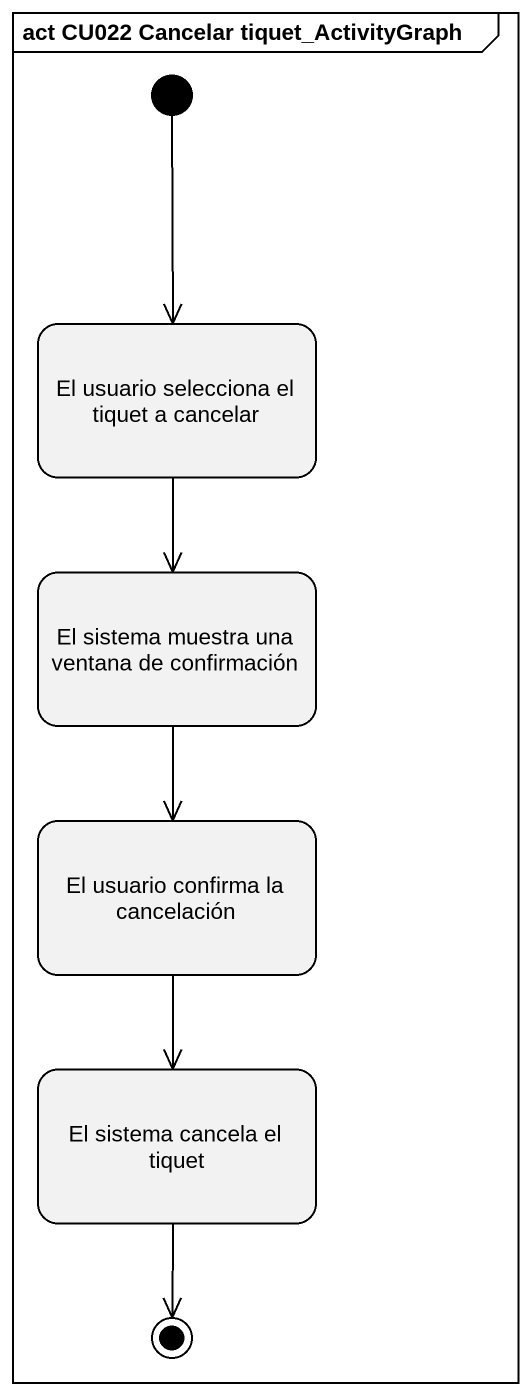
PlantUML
@startuml
mainframe act CU022 Cancelar tiquet_ActivityGraph
hide empty description
state "El usuario selecciona el tiquet a cancelar" as El_usuario_selecciona_el
state "El sistema muestra una ventana de confirmación" as El_sistema_muestra_una
state "El usuario confirma la cancelación" as El_usuario_confirma_la
state "El sistema cancela el tiquet" as El_sistema_cancela_el_tiquet
[*] --> El_usuario_selecciona_el
El_usuario_selecciona_el --> El_sistema_muestra_una
El_sistema_muestra_una --> El_usuario_confirma_la
El_usuario_confirma_la --> El_sistema_cancela_el_tiquet
El_sistema_cancela_el_tiquet --> [*]
@enduml
